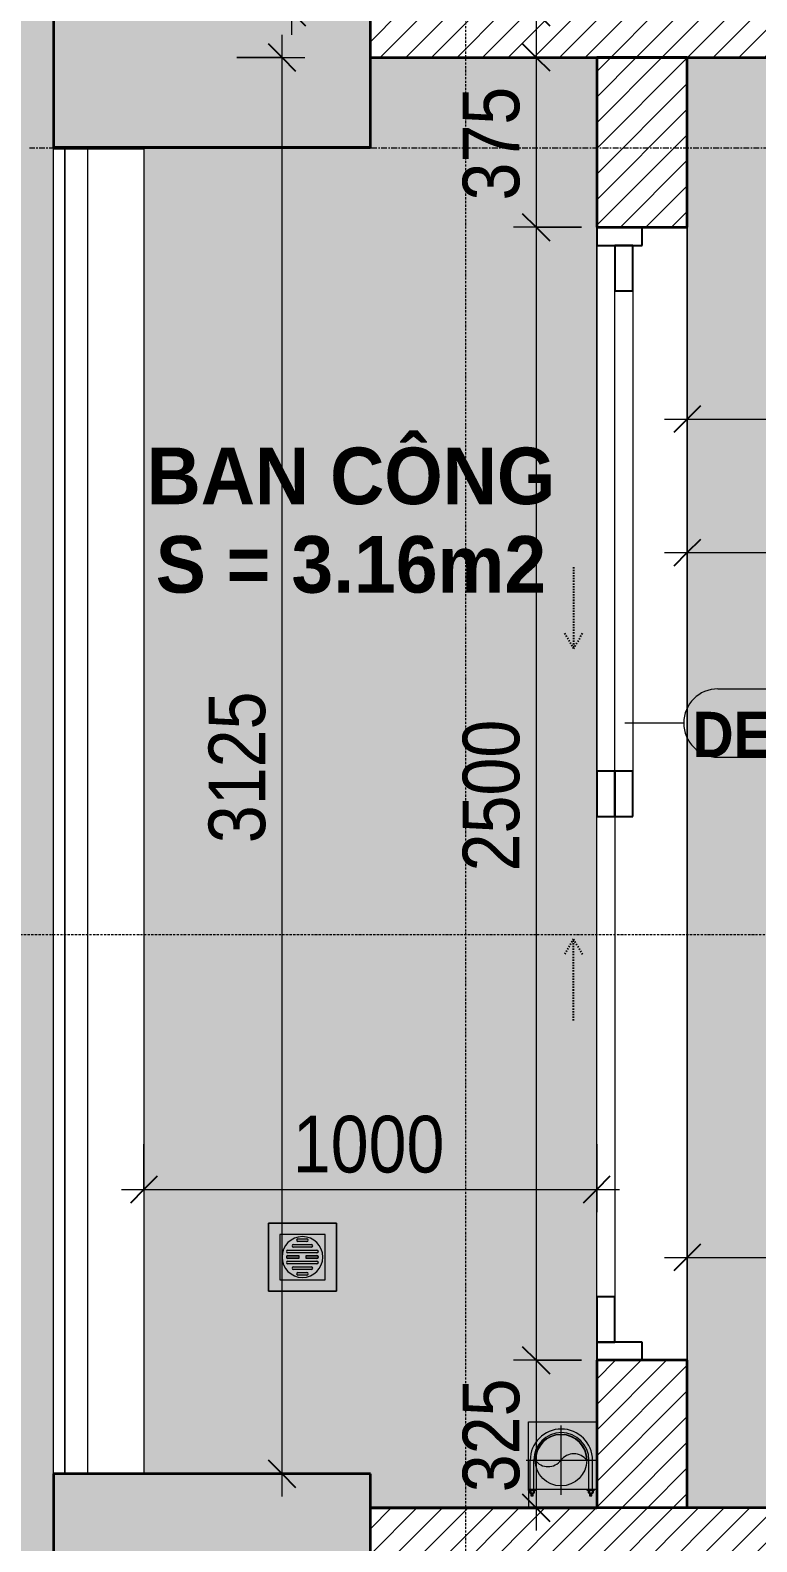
# Model space of a CAD drawing. Header units: millimetres. Extents: x 31157 to 224036, y 218 to 80529.
# Drawn here: x 33601 to 35206, y 69962 to 73297 of the extents above; entities that cross this region are included whole.
import ezdxf

# ---------------------------------------------------------------- set-up
doc = ezdxf.new("R2010")
doc.units = ezdxf.units.MM
for name, pattern in [('Dash', [6, 3, -3]), ('Dash Dot 3_16_', [7.9375, 4.7625, -1.5875, 0, -1.5875]), ('Grid Line', [22.225, 12.7, -3.175, 3.175, -3.175]), ('IMPORT-CENTER _3_', [10.16, 6.35, -1.27, 1.27, -1.27])]:
    doc.linetypes.add(name, pattern=pattern)
for name, color, linetype, lineweight in [('0-1', 7, 'Continuous', 5), ('A-ANNO-DIMS', 211, 'Continuous', 9), ('A-ANNO-DIMS-50', 211, 'Continuous', 9), ('A-DETL-GENF-1', 7, 'Continuous', 18), ('A-DETL-GENF-5', 9, 'Continuous', 18), ('A-DETL-MEDM', 33, 'Continuous', 35), ('A-DETL-THIN', 151, 'Continuous', 18), ('A-DOOR', 31, 'Continuous', 18), ('A-DOOR-4', 31, 'Continuous', 25), ('A-DOOR-FRAM', 31, 'Continuous', 25), ('A-DOOR-HDLN', 31, 'Dash', 25), ('A-DOOR-IDEN', 31, 'Continuous', 9), ('A-FLOR', 192, 'Continuous', 18), ('A-FLOR-2', 7, 'Continuous', 18), ('A-FLOR-HRAL', 11, 'Continuous', 18), ('A-WALL', 113, 'Continuous', 18), ('A-WALL-6', 250, 'Continuous', 35), ('A-WALL-7', 113, 'Continuous', 35), ('A-WALL-PATT-1', 9, 'Continuous', 18), ('A-WALL-PATT-2', 111, 'Continuous', 18), ('G-ANNO-SYMB-1', 111, 'Dash Dot 3_16_', 18), ('G-ANNO-TEXT-1', 7, 'Continuous', 9), ('G-IMPT', 8, 'Continuous', 18), ('G-IMPT-3', 8, 'Continuous', 25), ('G-IMPT-4', 8, 'IMPORT-CENTER _3_', 18), ('M-EQPM', 50, 'Continuous', 18), ('M-EQPM-2', 7, 'Continuous', 18), ('S-COLS', 52, 'Continuous', 18), ('S-COLS-3', 52, 'Continuous', 5), ('S-GRID-1', 1, 'Grid Line', 9)]:
    doc.layers.add(name, color=color, linetype=linetype, lineweight=lineweight)
doc.layers.add('A-DETL-GENF-2', color=7, linetype='Continuous', lineweight=18, transparency=0.2)
doc.styles.add('Arial_B', font='arialbd.ttf', dxfattribs={"width": 0.95, "height": 125})
doc.styles.add('Arial_B_1', font='arialbd.ttf', dxfattribs={"width": 0.9, "height": 100})
doc.styles.add('UTM Avo', font='', dxfattribs={"width": 0.9, "height": 125})
doc.styles.get('UTM Avo').set_extended_font_data('UTM Avo')
doc.dimstyles.new('1_Dim_chi_tiet_2_5', dxfattribs={"dimscale": 304.8, "dimtxt": 124.912619, "dimasz": 0.19685, "dimexe": 0.164042, "dimexo": 0.0625, "dimgap": 0.016404, "dimtad": 1, "dimdec": 0, "dimrnd": 5, "dimzin": 0, "dimdsep": 46, "dimtxsty": 'UTM Avo', "dimblk1": 'OBLIQUE', "dimblk2": 'OBLIQUE', "dimsah": 1, "dimcen": 0.09, "dimdle": 0.164042, "dimazin": 0, "dimtfac": 1, "dimtdec": 4, "dimtix": 1, "dimtmove": 0, "dimatfit": 3, "dimfxl": 0.328084, "dimfxlon": 1, "dimtvp": 1, "dimtolj": 1, "dimtzin": 0, "dimarcsym": 2})
pattern_1 = [(45, (0, 0), (-28.284271, 28.284271), [])]

# ---------------------------------------------------------------- blocks, each defined once
blk = doc.blocks.new('NCV_TKTC_KET CAU_rvt-1-TKCS_CĂN HỘ LOẠI 2 - MẶT BẰNG')
at = {"layer": 'S-COLS-3'}
blk.add_hatch(color=256, dxfattribs=at).paths.add_polyline_path([(33852.6, 73036.9), (34352.6, 73036.9), (34352.6, 73039), (33652.6, 73039), (33652.6, 73036.9)])
at = {"layer": 'A-FLOR'}
blk.add_line((33652.6, 73036.9), (33652.6, 73035.3), dxfattribs=at)
at = {"layer": 'S-COLS'}
for p, q in [((33652.6, 73039), (33652.6, 73036.9)), ((33652.6, 73036.9), (34352.6, 73036.9)), ((34352.6, 73036.9), (34352.6, 73039))]:
    blk.add_line(p, q, dxfattribs=at)
blk = doc.blocks.new('THU NUOC - THU NUOC-V7-TKCS_CĂN HỘ LOẠI 2 - MẶT BẰNG')
at = {"layer": 'M-EQPM-2'}
for p, q in [((-66.3, -70.6), (-66.3, 79.4)), ((-66.3, 79.4), (83.7, 79.4)), ((83.7, 79.4), (83.7, -70.6)), ((58.7, 54.4), (-41.3, 54.4)), ((-41.3, 54.4), (-41.3, -45.6)), ((-1.1, 44.5), (18.5, 44.5)), ((18.5, 38.5), (-1.1, 38.5)), ((58.7, -45.6), (58.7, 54.4)), ((-23.3, 19.6), (40.9, 19.6)), ((40.9, 13.6), (-23.3, 13.6)), ((-23.3, 7.2), (0.7, 7.2)), ((0.7, 1.2), (-23.3, 1.2)), ((-11, 32.1), (28.5, 32.1)), ((28.5, 26.1), (-11, 26.1)), ((0.7, 7.2), (0.7, 1.2)), ((16.7, 1.2), (16.7, 7.2)), ((16.7, 7.2), (40.9, 7.2)), ((40.9, 1.2), (16.7, 1.2)), ((-23.3, -4.8), (40.9, -4.8)), ((40.9, -10.8), (-23.3, -10.8)), ((-11, -17.3), (28.5, -17.3)), ((28.5, -23.3), (-11, -23.3)), ((-1.1, -29.6), (18.5, -29.6)), ((-41.3, -45.6), (58.7, -45.6)), ((18.5, -35.6), (-1.1, -35.6)), ((83.7, -70.6), (-66.3, -70.6))]:
    blk.add_line(p, q, dxfattribs=at)
for centre, radius, start, end in [((8.7, 4.4), 45, 0, 180), ((8.7, 4.4), 45, 360, 180), ((-1.1, 41.5), 3, 90, 270), ((18.5, 41.5), 3, 270, 90), ((8.7, 4.4), 45, 180, 0), ((8.7, 4.4), 45, 180, 360), ((-23.3, 16.6), 3, 90, 270), ((-23.3, 4.2), 3, 90, 270), ((-11, 29.1), 3, 90, 270), ((28.5, 29.1), 3, 270, 90), ((40.9, 16.6), 3, 270, 90), ((40.9, 4.2), 3, 270, 90), ((-23.3, -7.8), 3, 90, 270), ((-11, -20.3), 3, 90, 270), ((-1.1, -32.6), 3, 90, 270), ((18.5, -32.6), 3, 270, 90), ((28.5, -20.3), 3, 270, 90), ((40.9, -7.8), 3, 270, 90)]:
    blk.add_arc(centre, radius, start, end, dxfattribs=at)
blk = doc.blocks.new('NCV_TKTC_TANG 1_rvt-1-TKCS_CĂN HỘ LOẠI 2 - MẶT BẰNG')
at = {"layer": 'A-WALL-PATT-1'}
h = blk.add_hatch(dxfattribs=at)
h.set_pattern_fill('FP_1', color=256, style=0, pattern_type=2)
h.set_pattern_definition(pattern_1)
h.paths.add_polyline_path([(36952.6, 73236.9), (36952.6, 73336.9), (34352.6, 73336.9), (34352.6, 73236.9), (35667.5, 73236.9)])
at = {"layer": 'A-FLOR-2'}
for p, q in [((35052.6, 72860.3), (34952.6, 72860.3)), ((35052.6, 72862.3), (35052.6, 70362.3)), ((35052.6, 70362.3), (35052.6, 72860.3)), ((34852.6, 72822.3), (34852.6, 71662.3))]:
    blk.add_line(p, q, dxfattribs=at)
at = {"layer": 'A-WALL-6'}
blk.add_line((34352.6, 73236.9), (36952.6, 73236.9), dxfattribs=at)
at = {"layer": 'M-EQPM'}
blk.add_blockref('THU NUOC - THU NUOC-V7-TKCS_CĂN HỘ LOẠI 2 - MẶT BẰNG', (34193.8, 70585.8), dxfattribs=at)
blk = doc.blocks.new('Top Rail Type - Top Rail_Internal_-1598239-TKCS_CĂN HỘ LOẠI 2 - MẶT BẰNG')
at = {"layer": 'A-FLOR-HRAL'}
for p, q in [((33677.6, 73035.3), (33727.6, 73035.3)), ((33677.6, 70111.9), (33677.6, 73035.3)), ((33727.6, 73035.3), (33727.6, 70111.9))]:
    blk.add_line(p, q, dxfattribs=at)
blk = doc.blocks.new('Top Rail Type - Top Rail_Internal_-V13-TKCS_CĂN HỘ LOẠI 2 - MẶT BẰNG')
at = {"layer": 'A-FLOR-HRAL'}
for p, q in [((33727.6, 73035.3), (33677.6, 73035.3)), ((33677.6, 73035.3), (33677.6, 70111.9)), ((33727.6, 73035.3), (33727.6, 70111.9))]:
    blk.add_line(p, q, dxfattribs=at)
blk = doc.blocks.new('TKTC_XREF_251221_MB TANG 1 - TKTC_XREF_260130_MB TANG 1_dwg_THU NUOC - THU NUOC-444531-TKCS_MB TẦNG 1-4202120-TKCS_CĂN HỘ LOẠI 2 - MẶT BẰNG')
at = {"layer": 'M-EQPM'}
for p, q in [((-1.1, 35.6), (18.5, 35.6)), ((-23.3, 10.8), (40.9, 10.8)), ((40.9, 4.8), (-23.3, 4.8)), ((-11, 23.3), (28.5, 23.3)), ((28.5, 17.3), (-11, 17.3)), ((18.5, 29.6), (-1.1, 29.6)), ((-23.3, -13.6), (40.9, -13.6)), ((40.9, -19.6), (-23.3, -19.6)), ((-11, -26.1), (28.5, -26.1)), ((28.5, -32.1), (-11, -32.1)), ((-1.1, -38.5), (18.5, -38.5)), ((18.5, -44.5), (-1.1, -44.5))]:
    blk.add_line(p, q, dxfattribs=at)
at = {"layer": 'M-EQPM', "flags": 128}
for points in [[(83.7, -79.4), (83.7, 70.6), (-66.3, 70.6), (-66.3, -79.4)], [(58.7, -54.4), (58.7, 45.6), (-41.3, 45.6), (-41.3, -54.4)]]:
    blk.add_lwpolyline(points, close=True, dxfattribs=at)
for points in [[(-23.3, -1.2), (0.7, -1.2), (0.7, -7.2), (-23.3, -7.2)], [(40.9, -7.2), (16.7, -7.2), (16.7, -1.2), (40.9, -1.2)]]:
    blk.add_lwpolyline(points, dxfattribs=at)
at = {"layer": 'M-EQPM'}
for centre, radius, start, end in [((8.7, -4.4), 45, 360, 180), ((8.7, -4.4), 45, 360, 180), ((-1.1, 32.6), 3, 90, 270), ((18.5, 32.6), 3, 270, 90), ((-23.3, 7.8), 3, 90, 270), ((-11, 20.3), 3, 90, 270), ((28.5, 20.3), 3, 270, 90), ((40.9, 7.8), 3, 270, 90), ((8.7, -4.4), 45, 180, 360), ((8.7, -4.4), 45, 180, 360), ((-23.3, -4.2), 3, 90, 270), ((-23.3, -16.6), 3, 90, 270), ((-11, -29.1), 3, 90, 270), ((28.5, -29.1), 3, 270, 90), ((40.9, -4.2), 3, 270, 90), ((40.9, -16.6), 3, 270, 90), ((-1.1, -41.5), 3, 90, 270), ((18.5, -41.5), 3, 270, 90)]:
    blk.add_arc(centre, radius, start, end, dxfattribs=at)
blk = doc.blocks.new('TKTC_XREF_251221_MB TANG 1 - TKTC_XREF_260130_MB TANG 1_dwg_CUM U_DN100-4202112-TKCS_CĂN HỘ LOẠI 2 - MẶT BẰNG')
at = {"layer": 'G-IMPT'}
blk.add_hatch(color=256, dxfattribs=at).paths.add_polyline_path([(0, -61), (15.8, -58.9), (30.5, -52.8), (43.1, -43.1), (53.8, -28.1), (59.1, -14.3), (61, 0), (58.7, 16.3), (52.4, 31), (43.1, 43.1), (28.5, 53.7), (14.7, 59.1), (0, 61), (0, 57), (17.3, 54), (30.5, 47.8), (40.3, 40.3), (49.4, 28.5), (55.1, 14.8), (57, 0), (54.6, -15.8), (47.8, -30.5), (40.3, -40.3), (28.5, -49.4), (14.8, -55.1), (0, -57)])
for p, q in [((-72.7, 69.3), (-72.7, 60.7)), ((-66.9, 67.9), (-71.7, 67.9)), ((-65, 69), (0, 69)), ((-79.1, 66.6), (-79.1, 63.4)), ((-76.6, 66.6), (-76.6, 63.4)), ((-74.6, 66.6), (-74.6, 63.4)), ((-66.9, 62.1), (-71.7, 62.1)), ((-79.1, -63.4), (-79.1, -66.6)), ((-76.6, -63.4), (-76.6, -66.6)), ((-74.6, -63.4), (-74.6, -66.6)), ((-72.7, -60.7), (-72.7, -69.3)), ((-66.9, -62.1), (-71.7, -62.1)), ((-66.9, -67.9), (-71.7, -67.9)), ((-65, -69), (0, -69))]:
    blk.add_line(p, q, dxfattribs=at)
at = {"layer": 'G-IMPT', "flags": 128}
for points in [[(-72.7, 67.6), (-78.1, 67.6), (-78.1, 62.4), (-72.7, 62.4)], [(-71.7, 59.2), (-66.9, 59.2), (-66.9, 70.8), (-71.7, 70.8)], [(-66.9, 70.8), (-66.9, 72.7), (-65, 72.7), (-65, 57.3), (-66.9, 57.3), (-66.9, 59.2)], [(-65, 61), (0, 61), (0, 57)], [(-72.7, -62.4), (-78.1, -62.4), (-78.1, -67.6), (-72.7, -67.6)], [(-71.7, -70.8), (-66.9, -70.8), (-66.9, -59.2), (-71.7, -59.2)], [(-66.9, -59.2), (-66.9, -57.3), (-65, -57.3), (-65, -72.7), (-66.9, -72.7), (-66.9, -70.8)], [(-65, -61), (0, -61), (0, -57)]]:
    blk.add_lwpolyline(points, dxfattribs=at)
at = {"layer": 'G-IMPT'}
for centre, radius, start, end in [((-78.1, 66.6), 0.96, 90, 180), ((-71.1, 69.3), 1.56, 112.6199, 247.3801), ((-67.9, 65), 4.8, 143.1301, 216.8699), ((0, 0), 69, 270, 90), ((-78.1, 63.4), 0.96, 180, 270), ((-71.1, 60.7), 1.56, 112.6199, 247.3801), ((0, 0), 61, 270, 90), ((0, 0), 57, 270, 90), ((-78.1, -63.4), 0.96, 90, 180), ((-78.1, -66.6), 0.96, 180, 270), ((-71.1, -60.7), 1.56, 112.6199, 247.3801), ((-67.9, -65), 4.8, 143.1301, 216.8699), ((-71.1, -69.3), 1.56, 112.6199, 247.3801)]:
    blk.add_arc(centre, radius, start, end, dxfattribs=at)
blk = doc.blocks.new('TKTC_XREF_251221_MB TANG 1 - TKTC_XREF_260130_MB TANG 1_dwg_$cc-4202125-TKCS_CĂN HỘ LOẠI 2 - MẶT BẰNG')
at = {"layer": 'G-IMPT'}
blk.add_circle((0, 0), 0.5, dxfattribs=at)
for centre, radius, start, end in [((0, 0), 0.5, 90, 270), ((0.188, 0.25), 0.313, 126.8699, 233.1301), ((-0.188, -0.25), 0.313, 306.8699, 53.1301)]:
    blk.add_arc(centre, radius, start, end, dxfattribs=at)
at = {"layer": 'G-IMPT-4'}
for p, q in [((0, -0.673), (0, 0.673)), ((-0.673, 0), (0.673, 0))]:
    blk.add_line(p, q, dxfattribs=at)
blk = doc.blocks.new('TKTC_XREF_251221_MB TANG 1 - TKTC_XREF_260130_MB TANG 1_dwg-4202109-TKCS_CĂN HỘ LOẠI 2 - MẶT BẰNG')
at = {"layer": 'G-IMPT', "flags": 128}
blk.add_lwpolyline([(-168449.6, -331269.6), (-168449.6, -331119.9), (-168299.3, -331119.9), (-168299.3, -331269.6)], close=True, dxfattribs=at)
blk.add_lwpolyline([(-168299.2, -331309.7), (-168299.4, -331269.7), (-168449.9, -331269.7), (-168449.6, -331309.7)], dxfattribs=at)
at = {"layer": 'G-IMPT-3'}
blk.add_line((-169499.1, -328309.8), (-169499.1, -328311.3), dxfattribs=at)
blk.add_blockref('TKTC_XREF_251221_MB TANG 1 - TKTC_XREF_260130_MB TANG 1_dwg_THU NUOC - THU NUOC-444531-TKCS_MB TẦNG 1-4202120-TKCS_CĂN HỘ LOẠI 2 - MẶT BẰNG', (-168957.9, -330752))
for name, p, xscale, yscale, zscale, rotation in [('TKTC_XREF_251221_MB TANG 1 - TKTC_XREF_260130_MB TANG 1_dwg_$cc-4202125-TKCS_CĂN HỘ LOẠI 2 - MẶT BẰNG', (-168378.1, -331204.7), 113.7150000000073, 113.7150000000073, 113.7150000000073, 269.9990086637467), ('TKTC_XREF_251221_MB TANG 1 - TKTC_XREF_260130_MB TANG 1_dwg_CUM U_DN100-4202112-TKCS_CĂN HỘ LOẠI 2 - MẶT BẰNG', (-168377.2, -331204.7), 0.9975000000000007, 0.9975000000000007, 0.9975000000000007, 90.00099133829464)]:
    blk.add_blockref(name, p, dxfattribs=dict(xscale=xscale, yscale=yscale, zscale=zscale, rotation=rotation))
blk = doc.blocks.new('TKTC_XREF_251221_MB TANG 1 - TKTC_XREF_251221_MB TANG 1-2038492-TKCS_CĂN HỘ LOẠI 2 - MẶT BẰNG')
blk.add_blockref('TKTC_XREF_251221_MB TANG 1 - TKTC_XREF_260130_MB TANG 1_dwg-4202109-TKCS_CĂN HỘ LOẠI 2 - MẶT BẰNG', (169499.1, 384109.7))
blk = doc.blocks.new('DEG_02-DEG_03 - DEG_02-2500x2400mm-CỬA ĐI 02 CÁNH TRƯỢT-625766-TKCS_CĂN HỘ LOẠI 2 - MẶT BẰNG')
at = {"layer": 'A-DOOR'}
for p, q in [((-1110, 100), (-50, 100)), ((-50, 60), (-1110, 60)), ((50, 60), (1110, 60)), ((1110, 20), (50, 20))]:
    blk.add_line(p, q, dxfattribs=at)
at = {"layer": 'A-DOOR-4'}
for p, q in [((-1110, 100), (-1210, 100)), ((-1210, 100), (-1210, 60)), ((-1110, 60), (-1110, 100)), ((50, 100), (-50, 100)), ((-50, 100), (-50, 60)), ((50, 60), (50, 100)), ((-1210, 60), (-1110, 60)), ((50, 60), (-50, 60)), ((-50, 60), (-50, 20)), ((-50, 60), (50, 60)), ((50, 20), (50, 60)), ((1210, 60), (1110, 60)), ((1110, 60), (1110, 20)), ((1210, 20), (1210, 60)), ((-50, 20), (50, 20)), ((1110, 20), (1210, 20))]:
    blk.add_line(p, q, dxfattribs=at)
at = {"layer": 'A-DOOR-FRAM'}
for p, q in [((-1210, 100), (-1250, 100)), ((-1210, 0), (-1210, 100)), ((1250, 100), (1210, 100)), ((1210, 100), (1210, 0)), ((-1250, 0), (-1210, 0)), ((1210, 0), (1250, 0))]:
    blk.add_line(p, q, dxfattribs=at)
at = {"layer": 'A-DOOR-HDLN'}
for p, q in [((-320.4, 151.1), (-355, 171.1)), ((320.4, 151.1), (355, 171.1)), ((-500.4, 151.1), (-320.4, 151.1)), ((-320.4, 151.1), (-355, 131.1)), ((320.4, 151.1), (355, 131.1)), ((500.4, 151.1), (320.4, 151.1))]:
    blk.add_line(p, q, dxfattribs=at)
blk = doc.blocks.new('DIMBLOCK8-TKCS_CĂN HỘ LOẠI 2 - MẶT BẰNG')
at = {"layer": 'A-ANNO-DIMS-50'}
for p, q in [((34718.9, 76486.9), (34718.9, 73286.9)), ((34818.9, 76436.9), (34668.9, 76436.9)), ((34718.9, 76436.9), (34818.9, 76436.9)), ((34818.9, 73336.9), (34668.9, 73336.9)), ((34718.9, 73336.9), (34818.9, 73336.9))]:
    blk.add_line(p, q, dxfattribs=at)
at = {"layer": 'A-ANNO-DIMS-50', "lineweight": 25}
for p, q in [((34718.9, 76436.9), (34688.9, 76466.9)), ((34718.9, 76436.9), (34748.9, 76406.9)), ((34718.9, 73336.9), (34688.9, 73366.9)), ((34718.9, 73336.9), (34748.9, 73306.9))]:
    blk.add_line(p, q, dxfattribs=at)
at = {"layer": 'A-ANNO-DIMS-50', "color": 0, "insert": (34556.5, 74715.8), "char_height": 125, "width": 410.824, "attachment_point": 1, "rotation": 90, "line_spacing_factor": 1.110334, "style": 'UTM Avo'}
blk.add_mtext('3100', dxfattribs=at)
blk = doc.blocks.new('_Oblique')
at = {"color": 0, "linetype": 'ByBlock', "lineweight": -2}
blk.add_line((-0.5, -0.5), (0.5, 0.5), dxfattribs=at)
blk = doc.blocks.new('DIMBLOCK11-TKCS_CĂN HỘ LOẠI 2 - MẶT BẰNG')
at = {"layer": 'A-ANNO-DIMS-50'}
for p, q in [((34718.9, 73287.3), (34718.9, 72862.3)), ((34818.9, 73237.3), (34668.9, 73237.3)), ((34718.9, 73237.3), (34818.9, 73237.3)), ((34818.9, 72862.3), (34668.9, 72862.3)), ((34718.9, 72862.3), (34818.9, 72862.3))]:
    blk.add_line(p, q, dxfattribs=at)
at = {"layer": 'A-ANNO-DIMS-50', "lineweight": 25}
for p, q in [((34718.9, 73237.3), (34688.9, 73267.3)), ((34718.9, 73237.3), (34748.9, 73207.3)), ((34718.9, 72862.3), (34688.9, 72892.3)), ((34718.9, 72862.3), (34748.9, 72832.3))]:
    blk.add_line(p, q, dxfattribs=at)
at = {"layer": 'A-ANNO-DIMS-50', "color": 0, "insert": (34556.5, 72921.4), "char_height": 125, "width": 308.118, "attachment_point": 1, "rotation": 90, "line_spacing_factor": 1.110334, "style": 'UTM Avo'}
blk.add_mtext('375', dxfattribs=at)
blk = doc.blocks.new('DIMBLOCK12-TKCS_CĂN HỘ LOẠI 2 - MẶT BẰNG')
at = {"layer": 'A-ANNO-DIMS-50', "lineweight": 25}
for p, q in [((34718.9, 72862.3), (34688.9, 72892.3)), ((34718.9, 72862.3), (34748.9, 72832.3)), ((34718.9, 70362.3), (34688.9, 70392.3)), ((34718.9, 70362.3), (34748.9, 70332.3))]:
    blk.add_line(p, q, dxfattribs=at)
at = {"layer": 'A-ANNO-DIMS-50'}
for p, q in [((34818.9, 72862.3), (34668.9, 72862.3)), ((34718.9, 72862.3), (34718.9, 70362.3)), ((34718.9, 72862.3), (34818.9, 72862.3)), ((34818.9, 70362.3), (34668.9, 70362.3)), ((34718.9, 70362.3), (34818.9, 70362.3))]:
    blk.add_line(p, q, dxfattribs=at)
at = {"layer": 'A-ANNO-DIMS-50', "color": 0, "insert": (34556.5, 71441.1), "char_height": 125, "width": 410.824, "attachment_point": 1, "rotation": 90, "line_spacing_factor": 1.110334, "style": 'UTM Avo'}
blk.add_mtext('2500', dxfattribs=at)
blk = doc.blocks.new('DIMBLOCK13-TKCS_CĂN HỘ LOẠI 2 - MẶT BẰNG')
at = {"layer": 'A-ANNO-DIMS-50', "lineweight": 25}
for p, q in [((34718.9, 70362.3), (34688.9, 70392.3)), ((34718.9, 70362.3), (34748.9, 70332.3)), ((34718.9, 70036.9), (34688.9, 70066.9)), ((34718.9, 70036.9), (34748.9, 70006.9))]:
    blk.add_line(p, q, dxfattribs=at)
at = {"layer": 'A-ANNO-DIMS-50'}
for p, q in [((34818.9, 70362.3), (34668.9, 70362.3)), ((34718.9, 70362.3), (34718.9, 69986.9)), ((34718.9, 70362.3), (34818.9, 70362.3)), ((34818.9, 70036.9), (34668.9, 70036.9)), ((34718.9, 70036.9), (34818.9, 70036.9))]:
    blk.add_line(p, q, dxfattribs=at)
at = {"layer": 'A-ANNO-DIMS-50', "color": 0, "insert": (34556.5, 70071.2), "char_height": 125, "width": 308.118, "attachment_point": 1, "rotation": 90, "line_spacing_factor": 1.110334, "style": 'UTM Avo'}
blk.add_mtext('325', dxfattribs=at)
blk = doc.blocks.new('DIMBLOCK14-TKCS_CĂN HỘ LOẠI 2 - MẶT BẰNG')
at = {"layer": 'A-ANNO-DIMS-50'}
for p, q in [((34157.6, 70061.9), (34157.6, 73286.9)), ((34057.6, 73236.9), (34207.6, 73236.9)), ((34157.6, 73236.9), (34057.6, 73236.9)), ((34057.6, 70111.9), (34207.6, 70111.9)), ((34157.6, 70111.9), (34057.6, 70111.9))]:
    blk.add_line(p, q, dxfattribs=at)
at = {"layer": 'A-ANNO-DIMS-50', "lineweight": 25}
for p, q in [((34157.6, 73236.9), (34127.6, 73266.9)), ((34157.6, 73236.9), (34187.6, 73206.9)), ((34157.6, 70111.9), (34127.6, 70141.9)), ((34157.6, 70111.9), (34187.6, 70081.9))]:
    blk.add_line(p, q, dxfattribs=at)
at = {"layer": 'A-ANNO-DIMS-50', "color": 0, "insert": (33995.3, 71503.3), "char_height": 125, "width": 410.824, "attachment_point": 1, "rotation": 90, "line_spacing_factor": 1.110334, "style": 'UTM Avo'}
blk.add_mtext('3125', dxfattribs=at)
blk = doc.blocks.new('DIMBLOCK15-TKCS_CĂN HỘ LOẠI 2 - MẶT BẰNG')
at = {"layer": 'A-ANNO-DIMS-50'}
for p, q in [((33852.6, 70839.4), (33852.6, 70689.4)), ((33852.6, 70739.4), (33852.6, 70839.4)), ((34852.6, 70839.4), (34852.6, 70689.4)), ((34852.6, 70739.4), (34852.6, 70839.4)), ((33802.6, 70739.4), (34902.6, 70739.4))]:
    blk.add_line(p, q, dxfattribs=at)
at = {"layer": 'A-ANNO-DIMS-50', "lineweight": 25}
for p, q in [((33852.6, 70739.4), (33822.6, 70709.4)), ((33852.6, 70739.4), (33882.6, 70769.4)), ((34852.6, 70739.4), (34822.6, 70709.4)), ((34852.6, 70739.4), (34882.6, 70769.4))]:
    blk.add_line(p, q, dxfattribs=at)
at = {"layer": 'A-ANNO-DIMS-50', "color": 0, "insert": (34181.4, 70901.8), "char_height": 125, "width": 410.824, "attachment_point": 1, "line_spacing_factor": 1.110334, "style": 'UTM Avo'}
blk.add_mtext('1000', dxfattribs=at)
blk = doc.blocks.new('DIMBLOCK16-TKCS_CĂN HỘ LOẠI 2 - MẶT BẰNG')
at = {"layer": 'A-ANNO-DIMS-50'}
for p, q in [((35052.6, 70689.4), (35052.6, 70539.4)), ((35052.6, 70589.4), (35052.6, 70689.4)), ((41852.6, 70689.4), (41852.6, 70539.4)), ((41852.6, 70589.4), (41852.6, 70689.4)), ((35002.6, 70589.4), (41902.6, 70589.4))]:
    blk.add_line(p, q, dxfattribs=at)
at = {"layer": 'A-ANNO-DIMS-50', "lineweight": 25}
for p, q in [((35052.6, 70589.4), (35082.6, 70619.4)), ((41852.6, 70589.4), (41882.6, 70619.4)), ((35052.6, 70589.4), (35022.6, 70559.4)), ((41852.6, 70589.4), (41822.6, 70559.4))]:
    blk.add_line(p, q, dxfattribs=at)
at = {"layer": 'A-ANNO-DIMS-50', "color": 0, "insert": (38281.4, 70751.8), "char_height": 125, "width": 410.824, "attachment_point": 1, "line_spacing_factor": 1.110334, "style": 'UTM Avo'}
blk.add_mtext('6800', dxfattribs=at)
blk = doc.blocks.new('DIMBLOCK33-TKCS_CĂN HỘ LOẠI 2 - MẶT BẰNG')
at = {"layer": 'A-ANNO-DIMS-50', "lineweight": 25}
for p, q in [((34179.1, 74235.3), (34149.1, 74265.3)), ((34179.1, 74235.3), (34209.1, 74205.3)), ((34179.1, 73336.9), (34149.1, 73366.9)), ((34179.1, 73336.9), (34209.1, 73306.9))]:
    blk.add_line(p, q, dxfattribs=at)
at = {"layer": 'A-ANNO-DIMS-50'}
for p, q in [((34079.1, 74235.3), (34229.1, 74235.3)), ((34179.1, 74235.3), (34079.1, 74235.3)), ((34179.1, 73286.9), (34179.1, 74235.3)), ((34079.1, 73336.9), (34229.1, 73336.9)), ((34179.1, 73336.9), (34079.1, 73336.9))]:
    blk.add_line(p, q, dxfattribs=at)
at = {"layer": 'A-ANNO-DIMS-50', "color": 0, "insert": (34016.7, 73657.7), "char_height": 125, "width": 308.118, "attachment_point": 1, "rotation": 90, "line_spacing_factor": 1.110334, "style": 'UTM Avo'}
blk.add_mtext('900', dxfattribs=at)
blk = doc.blocks.new('DIMBLOCK40-TKCS_CĂN HỘ LOẠI 2 - MẶT BẰNG')
at = {"layer": 'A-ANNO-DIMS-50'}
for p, q in [((35052.6, 72244.5), (35052.6, 72094.5)), ((35052.6, 72144.5), (35052.6, 72244.5)), ((41852.6, 72244.5), (41852.6, 72094.5)), ((41852.6, 72144.5), (41852.6, 72244.5)), ((35002.6, 72144.5), (41902.6, 72144.5))]:
    blk.add_line(p, q, dxfattribs=at)
at = {"layer": 'A-ANNO-DIMS-50', "lineweight": 25}
for p, q in [((35052.6, 72144.5), (35082.6, 72174.5)), ((41852.6, 72144.5), (41882.6, 72174.5)), ((35052.6, 72144.5), (35022.6, 72114.5)), ((41852.6, 72144.5), (41822.6, 72114.5))]:
    blk.add_line(p, q, dxfattribs=at)
at = {"layer": 'A-ANNO-DIMS-50', "color": 0, "insert": (38281.4, 72306.9), "char_height": 125, "width": 410.824, "attachment_point": 1, "line_spacing_factor": 1.110334, "style": 'UTM Avo'}
blk.add_mtext('6800', dxfattribs=at)
blk = doc.blocks.new('DIMBLOCK41-TKCS_CĂN HỘ LOẠI 2 - MẶT BẰNG')
at = {"layer": 'A-ANNO-DIMS-50'}
for p, q in [((35052.6, 72539.3), (35052.6, 72389.3)), ((35052.6, 72439.3), (35052.6, 72539.3)), ((37052.6, 72539.3), (37052.6, 72389.3)), ((37052.6, 72439.3), (37052.6, 72539.3)), ((35002.6, 72439.3), (37052.6, 72439.3))]:
    blk.add_line(p, q, dxfattribs=at)
at = {"layer": 'A-ANNO-DIMS-50', "lineweight": 25}
for p, q in [((35052.6, 72439.3), (35082.6, 72469.3)), ((37052.6, 72439.3), (37082.6, 72469.3)), ((35052.6, 72439.3), (35022.6, 72409.3)), ((37052.6, 72439.3), (37022.6, 72409.3))]:
    blk.add_line(p, q, dxfattribs=at)
at = {"layer": 'A-ANNO-DIMS-50', "color": 0, "insert": (35881.4, 72601.6), "char_height": 125, "width": 410.824, "attachment_point": 1, "line_spacing_factor": 1.110334, "style": 'UTM Avo'}
blk.add_mtext('2000', dxfattribs=at)
blk = doc.blocks.new('STN_Door Tag - STN_Door Tag-1788670-TKCS_CĂN HỘ LOẠI 2 - MẶT BẰNG')
at = {"layer": 'A-DOOR-IDEN'}
for p, q in [((-3.37, 1.495), (3.431, 1.495)), ((-3.37, -1.524), (3.431, -1.524))]:
    blk.add_line(p, q, dxfattribs=at)
for centre, start, end in [((-3.37, -0.015), 90, 270), ((3.431, -0.015), 270, 90)]:
    blk.add_arc(centre, 1.509, start, end, dxfattribs=at)

msp = doc.modelspace()

# ---------------------------------------------------------------- hatches: boundary and pattern name
at = {"layer": 'A-DETL-GENF-1'}
msp.add_hatch(color=256, dxfattribs=at).paths.add_polyline_path([(39917.6, 70036.9), (41852.6, 70036.9), (41852.5, 73236.9), (38052.6, 73237.3), (38052.1, 76436.9), (37052.6, 76436.9), (37052.3, 73236.9), (35052.6, 73236.9), (35052.6, 70036.9), (37552.6, 70036.9), (37552.7, 70111.9), (38852.6, 70111.7), (38852.7, 70036.9), (39687.4, 70036.9)])
h = msp.add_hatch(color=256, dxfattribs=at)
h.paths.add_polyline_path([(34833.2, 70036.9), (34852.6, 70036.9), (34852.6, 73236.9), (34352.6, 73236.9), (34352.6, 73036.9), (33852.6, 73036.9), (33852.6, 70111.9), (34352.6, 70111.9), (34352.6, 70036.9), (34831.3, 70036.9)])
h.paths.add_polyline_path([(34715.7, 70142), (34713.6, 70142), (34715.7, 70157.7), (34721.8, 70172.4), (34731.4, 70185), (34746, 70195.5), (34759.7, 70200.9), (34774.4, 70202.8), (34790.2, 70200.7), (34804.9, 70194.7), (34817.5, 70185), (34827.1, 70172.4), (34833.2, 70157.7), (34835.3, 70142), (34831.3, 70142), (34828.9, 70157.7), (34823.7, 70170.4), (34814.7, 70182.2), (34802.9, 70191.2), (34789.2, 70196.9), (34774.4, 70198.8), (34758.7, 70196.5), (34746, 70191.2), (34734.2, 70182.2), (34725.2, 70170.4), (34719.5, 70156.7), (34717.6, 70142)])
at = {"layer": 'A-DETL-GENF-2'}
h = msp.add_hatch(color=256, dxfattribs=at)
h.paths.add_polyline_path([(33202.6, 69035.3), (43451.3, 69035.3), (43490.1, 69040.4), (43526.3, 69055.4), (43557.4, 69079.2), (43581.2, 69110.3), (43596.2, 69146.5), (43601.3, 69185.3), (43601.3, 78839.5), (43596.2, 78878.3), (43581.2, 78914.5), (43557.4, 78945.6), (43526.3, 78969.4), (43490.1, 78984.4), (43451.3, 78989.5), (33202.6, 78989.5), (33163.7, 78984.4), (33127.6, 78969.4), (33096.5, 78945.6), (33072.7, 78914.5), (33057.7, 78878.3), (33052.6, 78839.5), (33052.6, 69185.3), (33057.7, 69146.5), (33072.7, 69110.3), (33096.5, 69079.2), (33127.6, 69055.4), (33163.7, 69040.4)])
h.paths.add_polyline_path([(37494.4, 69695.8), (37481.9, 69697.4), (37470.3, 69702.2), (37460.3, 69709.9), (37452.7, 69719.9), (37447.8, 69731.5), (37446.2, 69743.9), (37449.4, 69743.9), (37451.2, 69731.5), (37456.6, 69719.9), (37462.5, 69712.1), (37471.9, 69705), (37482.7, 69700.5), (37494.4, 69698.9), (37507.7, 69701.2), (37518.4, 69706.2), (37526.2, 69712.1), (37533.3, 69721.4), (37537.8, 69732.3), (37539.4, 69743.9), (37542.5, 69743.9), (37540.9, 69731.5), (37536.1, 69719.9), (37528.4, 69709.9), (37516.9, 69701.6), (37504.7, 69697.1)])
h.paths.add_polyline_path([(38152.6, 69761.9), (37552.6, 69761.9), (37552.6, 69835.3), (34352.6, 69835.3), (34352.6, 69761.9), (33652.6, 69761.9), (33652.6, 76536.9), (36152.6, 76536.9), (36152.6, 78036.9), (34052.6, 78036.9), (34052.5, 77886.9), (33652.6, 77887), (33652.6, 78238.6), (34052.5, 78238.6), (34052.6, 78236.9), (42252.6, 78236.9), (42252.6, 78638.6), (42652.6, 78638.6), (42652.6, 74516.9), (42052.6, 74516.9), (42052.6, 69834.3), (38852.6, 69834.3), (38852.6, 69761.9), (38347.4, 69761.9)])
h.paths.add_polyline_path([(42367.3, 73111.9), (42252.6, 73111.9), (42252.6, 73311.9), (42652.6, 73311.9), (42652.6, 73111.9), (42472.6, 73111.9)])
at = {"layer": 'A-DETL-GENF-5'}
h = msp.add_hatch(dxfattribs=at)
h.set_pattern_fill('FP_2', color=256, style=0, pattern_type=2)
h.set_pattern_definition([(50, (0, 0), (364.3679, -31.8783), [38.1, -419.1]), (355, (0, 0), (-70.4859, 382.1133), [30.48, -335.28]), (100.451, (30.36, -2.66), (293.885, 350.2334), [32.38, -356.18]), (46.184, (0, 101.6), (542.1585, -84.0858), [57.15, -628.65]), (96.636, (45.2, 94.6), (474.805, 494.8554), [48.57, -534.27]), (351.184, (0, 101.6), (474.8102, 494.85), [45.72, -502.92]), (21, (50.8, 76.2), (303.2285, -204.5305), [38.1, -419.1]), (326, (50.8, 76.2), (123.6039, 368.376), [30.48, -335.28]), (71.451, (76.07, 59.16), (426.8341, 163.8427), [32.38, -356.18]), (37.5, (0, 0), (6.17665, 169.11015), [3.353, -327.863, 3.353, -337.007, -336.55]), (37.5, (0, 0), (6.17665, 169.11015), [-671.576, 3.353, -333.197]), (7.5, (0, 0), (133.63888, 200.3615), [3.353, -190.703, 3.353, -320.243, -128.27]), (7.5, (0, 0), (133.63888, 200.3615), [-517.652, 3.353, -124.917]), (327.5, (-113.28, 0), (271.18182, -11.45836), [3.353, -123.647, 3.353, -392.887, -525.78]), (327.5, (-113.28, 0), (271.18182, -11.45836), [-523.24, 3.353, -522.427]), (317.5, (-164.08, 0), (296.2585, 50.85285), [3.353, -161.747, 3.353, -259.791, -373.38]), (317.5, (-164.08, 0), (296.2585, 50.85285), [-428.244, 3.353, -370.027]), (45, (0, 0), (-125.7236, 125.7236), []), (45, (0, 190.5), (-125.7236, 125.7236), [])])
h.paths.add_polyline_path([(38152.6, 69761.9), (38852.6, 69762.2), (38852.6, 70111.9), (37552.6, 70111.5), (37552.6, 69761.9), (38052.6, 69761.9)])
h.paths.add_polyline_path([(33851.1, 69761.9), (34352.6, 69761.9), (34352.6, 70111.9), (33652.6, 70111.9), (33652.6, 69761.9)])
h.paths.add_polyline_path([(41852.6, 69836.9), (42052.6, 69836.9), (42052.6, 70036.9), (41852.6, 70036.9), (41852.6, 69939.5)])
h.paths.add_polyline_path([(42052.6, 71936.9), (42052.6, 71936.9), (42052.6, 72136.9), (41852.6, 72136.9), (41852.6, 71936.9), (41884.8, 71936.9)])
h.paths.add_polyline_path([(33652.6, 73039), (34352.6, 73039), (34352.6, 73386.9), (33652.6, 73386.9)])
h.paths.add_polyline_path([(40052.6, 73236.9), (40052.6, 73436.9), (39947.6, 73436.9), (39947.6, 73236.9), (40000.4, 73236.9)])
h.paths.add_polyline_path([(36952.6, 73236.9), (37052.6, 73236.9), (37052.6, 73436.9), (36952.6, 73436.9), (36952.6, 73336.9)])
h.paths.add_polyline_path([(38052.6, 73236.9), (38152.6, 73236.9), (38152.6, 73436.9), (38052.6, 73436.9), (38052.6, 73336.9)])
h.paths.add_polyline_path([(42652.6, 74516.9), (42652.6, 74916.9), (42452.6, 74916.9), (42452.6, 74516.9)])
h.paths.add_polyline_path([(36952.6, 76336.9), (37052.6, 76336.9), (37052.6, 76536.9), (36952.6, 76536.9), (36952.6, 76436.9)])
h.paths.add_polyline_path([(33852.6, 76336.9), (33852.6, 76536.9), (33652.6, 76536.9), (33652.6, 76336.9)])
h.paths.add_polyline_path([(38052.6, 76342), (38152.6, 76342), (38152.6, 76536.9), (38052.6, 76536.9), (38052.6, 76436.9)])
h.paths.add_polyline_path([(38652.6, 77886.9), (38652.6, 78236.9), (37952.6, 78236.9), (37952.6, 77886.9), (38347.4, 77886.9)])
h.paths.add_polyline_path([(33652.6, 77886.9), (34052.5, 77886.9), (34052.5, 78238.6), (33652.6, 78238.6), (33652.6, 77887)])
h.paths.add_polyline_path([(42452.6, 77936.9), (42652.6, 77936.9), (42652.2, 78638.6), (42252.6, 78638.6), (42252.6, 77936.9), (42442.6, 77936.9)])
at = {"layer": 'A-WALL-PATT-2'}
h = msp.add_hatch(dxfattribs=at)
h.set_pattern_fill('FP_1', color=256, style=0, pattern_type=2)
h.set_pattern_definition(pattern_1)
h.paths.add_polyline_path([(34852.6, 70036.9), (35052.6, 70036.9), (35052.6, 70362.3), (34852.6, 70362.3), (34852.6, 70111.9)])
h.paths.add_polyline_path([(34852.6, 72862.3), (35052.6, 72862.3), (35052.6, 73236.9), (34852.6, 73236.9)])
h = msp.add_hatch(dxfattribs=at)
h.set_pattern_fill('FP_1', color=256, style=0, pattern_type=2)
h.set_pattern_definition(pattern_1)
h.paths.add_polyline_path([(34352.6, 69836.9), (37552.6, 69836.9), (37552.6, 70036.9), (34352.6, 70036.9)])

# ---------------------------------------------------------------- linework, layer by layer
at = {"layer": 'A-DETL-MEDM'}
for p, q in [((33652.6, 73386.9), (33652.6, 73039)), ((34352.6, 73039), (34352.6, 73386.9)), ((33652.6, 73039), (34352.6, 73039)), ((34352.6, 70111.9), (33652.6, 70111.9)), ((33652.6, 70111.9), (33652.6, 69761.9)), ((34352.6, 69761.9), (34352.6, 70111.9)), ((34352.6, 70036.9), (34852.6, 70036.9))]:
    msp.add_line(p, q, dxfattribs=at)
at = {"layer": 'A-DETL-THIN'}
for p, q in [((34852.6, 73236.9), (34352.6, 73236.9)), ((34852.6, 70036.9), (34852.6, 73236.9)), ((35052.6, 73237.3), (35052.6, 70036.9)), ((36952.6, 73237.3), (35052.6, 73237.3)), ((33652.6, 70111.9), (33652.6, 73039)), ((33852.6, 73039), (33852.6, 70111.9)), ((35052.6, 70036.9), (37552.6, 70036.9))]:
    msp.add_line(p, q, dxfattribs=at)
at = {"layer": 'A-DOOR-IDEN'}
msp.add_line((34914.7, 71769), (35044.8, 71769), dxfattribs=at)
at = {"layer": 'A-WALL'}
for p, q in [((33652.6, 70111.9), (33652.6, 73035.3)), ((33652.6, 73035.3), (33677.6, 73035.3)), ((33727.6, 73035.3), (33852.6, 73035.3)), ((33852.6, 73035.3), (33852.6, 70111.9)), ((35052.6, 72862.3), (35052.6, 70362.3)), ((34852.6, 71662.3), (34852.6, 72822.3))]:
    msp.add_line(p, q, dxfattribs=at)
at = {"layer": 'A-WALL-7'}
for p, q in [((35052.6, 73236.9), (34852.6, 73236.9)), ((34852.6, 73236.9), (34852.6, 72862.3)), ((35052.6, 72862.3), (35052.6, 73236.9)), ((34852.6, 72862.3), (35052.6, 72862.3)), ((35052.6, 70362.3), (34852.6, 70362.3)), ((34852.6, 70362.3), (34852.6, 70036.9)), ((35052.6, 70036.9), (35052.6, 70362.3)), ((37552.6, 70036.9), (34352.6, 70036.9))]:
    msp.add_line(p, q, dxfattribs=at)
at = {"layer": 'G-ANNO-SYMB-1'}
for p, q in [((34563.8, 68181.7), (34563.8, 79805)), ((44852.8, 71301.1), (31920.9, 71301.1))]:
    msp.add_line(p, q, dxfattribs=at)
at = {"layer": 'S-GRID-1'}
for p, q in [((33652.6, 69558.4), (33652.6, 78399.6)), ((43168.2, 73036.9), (33600, 73036.9))]:
    msp.add_line(p, q, dxfattribs=at)

# ---------------------------------------------------------------- block references
at = {"layer": '0-1'}
for name in ['NCV_TKTC_KET CAU_rvt-1-TKCS_CĂN HỘ LOẠI 2 - MẶT BẰNG', 'NCV_TKTC_TANG 1_rvt-1-TKCS_CĂN HỘ LOẠI 2 - MẶT BẰNG']:
    msp.add_blockref(name, (0, 0), dxfattribs=at)
at = {"layer": 'A-DOOR', "rotation": 89.9999999999999}
msp.add_blockref('DEG_02-DEG_03 - DEG_02-2500x2400mm-CỬA ĐI 02 CÁNH TRƯỢT-625766-TKCS_CĂN HỘ LOẠI 2 - MẶT BẰNG', (34952.6, 71612.3), dxfattribs=at)
at = {"layer": 'A-DOOR-IDEN', "xscale": 49.99999999999998, "yscale": 49.99999999999998, "zscale": 49.99999999999998}
msp.add_blockref('STN_Door Tag - STN_Door Tag-1788670-TKCS_CĂN HỘ LOẠI 2 - MẶT BẰNG', (35288.8, 71769.2), dxfattribs=at)
at = {"layer": 'A-FLOR-HRAL'}
for name in ['Top Rail Type - Top Rail_Internal_-1598239-TKCS_CĂN HỘ LOẠI 2 - MẶT BẰNG', 'Top Rail Type - Top Rail_Internal_-V13-TKCS_CĂN HỘ LOẠI 2 - MẶT BẰNG']:
    msp.add_blockref(name, (0, 0), dxfattribs=at)
at = {"layer": 'M-EQPM'}
msp.add_blockref('TKTC_XREF_251221_MB TANG 1 - TKTC_XREF_251221_MB TANG 1-2038492-TKCS_CĂN HỘ LOẠI 2 - MẶT BẰNG', (33652.6, 17236.9), dxfattribs=at)

# ---------------------------------------------------------------- texts
at = {"layer": 'A-DOOR-IDEN', "insert": (35287.8, 71742.5), "char_height": 100, "width": 458.55, "attachment_point": 5, "line_spacing_factor": 0.936439, "style": 'Arial_B_1'}
msp.add_mtext('\\pt2.25,4.5,6.75,9,11.25,13.5,15.75,18,20.25,22.5,24.75,27,29.25,31.5,33.75,36,38.25,40.5,42.75,45,47.25,49.5,51.75,54,56.25,58.5,60.75,63,65.25,67.5,69.75,72;DEG.02', dxfattribs=at)
at = {"layer": 'G-ANNO-TEXT-1', "insert": (34309.7, 72215.2), "char_height": 125, "width": 942.875, "attachment_point": 5, "line_spacing_factor": 0.936439, "style": 'Arial_B'}
msp.add_mtext('\\pt570,1140,1710,2280,2850,3420,3990,4560,5130,5700,6270,6840,7410,7980,8550,9120,9690,10260,10830,11400,11970,12540,13110,13680,14250,14820,15390,15960,16530,17100,17670,18240;BAN CÔNG\\PS = 3.16m2', dxfattribs=at)

# ---------------------------------------------------------------- dimensions: what is measured, and where the dimension line sits
at = {"layer": 'A-ANNO-DIMS'}
for base, p1, p2, override, picture, middle in [((34718.9, 73336.9), (34818.9, 76436.9), (34818.9, 73336.9), {"dimpost": '<>', "dimfxl": 3100}, 'DIMBLOCK8-TKCS_CĂN HỘ LOẠI 2 - MẶT BẰNG', (34649.2, 74886.9)), ((34179.1, 74235.3), (34079.1, 73336.9), (34079.1, 74235.3), {"dimpost": '<>', "dimfxl": 898.374347}, 'DIMBLOCK33-TKCS_CĂN HỘ LOẠI 2 - MẶT BẰNG', (34109.4, 73786.1)), ((34157.6, 73236.9), (34057.6, 70111.9), (34057.6, 73236.9), {"dimpost": '<>', "dimfxl": 3125}, 'DIMBLOCK14-TKCS_CĂN HỘ LOẠI 2 - MẶT BẰNG', (34088, 71674.4)), ((34718.9, 72862.3), (34818.9, 73237.3), (34818.9, 72862.3), {"dimpost": '<>', "dimfxl": 375}, 'DIMBLOCK11-TKCS_CĂN HỘ LOẠI 2 - MẶT BẰNG', (34649.2, 73049.8)), ((34718.9, 70362.3), (34818.9, 72862.3), (34818.9, 70362.3), {"dimpost": '<>', "dimfxl": 2500}, 'DIMBLOCK12-TKCS_CĂN HỘ LOẠI 2 - MẶT BẰNG', (34649.2, 71612.3)), ((34718.9, 70036.9), (34818.9, 70362.3), (34818.9, 70036.9), {"dimpost": '<>', "dimfxl": 325.374347}, 'DIMBLOCK13-TKCS_CĂN HỘ LOẠI 2 - MẶT BẰNG', (34649.2, 70199.6))]:
    dim = msp.add_linear_dim(base=base, p1=p1, p2=p2, angle=90, dimstyle='1_Dim_chi_tiet_2_5', override=override, dxfattribs=at)
    dim.commit()
    dim.dimension.update_dxf_attribs({"geometry": picture, "text_midpoint": middle})
for base, p1, p2, override, picture, middle in [((37052.6, 72439.3), (35052.6, 72539.3), (37052.6, 72539.3), {"dimpost": '<>', "dimfxl": 2000}, 'DIMBLOCK41-TKCS_CĂN HỘ LOẠI 2 - MẶT BẰNG', (36052.6, 72508.9)), ((41852.6, 72144.5), (35052.6, 72244.5), (41852.6, 72244.5), {"dimpost": '<>', "dimfxl": 6800.071331}, 'DIMBLOCK40-TKCS_CĂN HỘ LOẠI 2 - MẶT BẰNG', (38452.6, 72214.2)), ((34852.6, 70739.4), (33852.6, 70839.4), (34852.6, 70839.4), {"dimpost": '<>', "dimfxl": 1000}, 'DIMBLOCK15-TKCS_CĂN HỘ LOẠI 2 - MẶT BẰNG', (34352.6, 70809.1)), ((41852.6, 70589.4), (35052.6, 70689.4), (41852.6, 70689.4), {"dimpost": '<>', "dimfxl": 6800.071331}, 'DIMBLOCK16-TKCS_CĂN HỘ LOẠI 2 - MẶT BẰNG', (38452.6, 70659.1))]:
    dim = msp.add_linear_dim(base=base, p1=p1, p2=p2, dimstyle='1_Dim_chi_tiet_2_5', override=override, dxfattribs=at)
    dim.commit()
    dim.dimension.update_dxf_attribs({"geometry": picture, "text_midpoint": middle})

doc.saveas('drawing.dxf')
